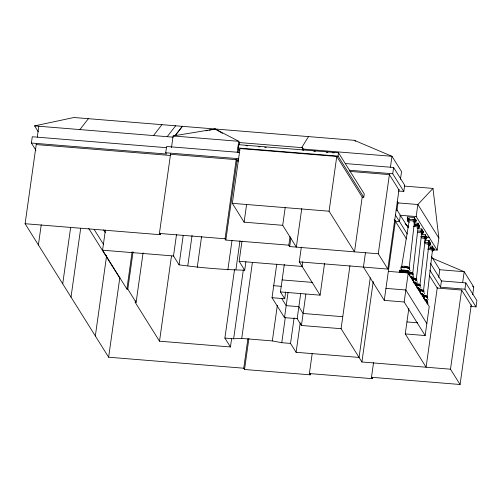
<?xml version="1.0" encoding="UTF-8"?>
<svg xmlns="http://www.w3.org/2000/svg" width="502" height="502" viewBox="0 0 502 502"><rect width="100%" height="100%" fill="white"/><g stroke="black" fill="none" stroke-linecap="round" stroke-linejoin="round"><path stroke-width="0.75" d="M407.649 217.604C407.662 215.49 406.915 219.82 407.505 218.615M410.109 270.49L410.034 271.067M413.704 276.232L413.529 277.079M417.281 282.268L417.281 281.691M420.871 288.01L420.877 287.439M424.466 293.758L424.466 293.181M428.08 299.211L427.999 299.788M414.652 217.498L414.439 219.543L414.652 217.498L407.574 216.92M409.186 267.434L414.501 221.338M412.776 273.182L418.003 227.852M416.283 279.696L421.598 233.593M419.967 284.672L425.194 239.341M423.475 291.179L428.79 245.083M427.152 296.155L432.379 250.824M35.937 150.299L31.4 143.039L32.279 136.764L166.614 147.695M310.399 373.281L310.18 374.831L244.543 369.491L243.746 368.217L108.633 357.217L25.1 223.723L36.301 144.03M37.28 137.071L38.798 126.234M38.397 244.97L41.22 224.852M62.719 283.837L70.656 227.356M71.02 297.102L80.696 228.247M135.408 300.78L135.189 302.323L136.111 302.399L127.809 289.133L126.893 289.058L102.571 250.191L105.395 230.073M95.336 335.97L106.65 255.512M108.633 357.217L119.834 277.531M126.893 289.058L132.108 251.922M127.809 289.133L133.043 251.872M136.111 302.399L143.07 252.882M31.4 143.039L166.513 154.032L165.716 152.759L166.595 146.484L239.611 152.426M25.1 223.723L160.213 234.716L159.416 233.443L170.617 153.75M171.483 147.563L173.115 135.954L215.189 129.001L238.751 141.3L239.755 142.894M160.213 234.716L160.433 233.166M231.648 338.455L230.449 346.964L159.51 341.191L171.471 256.089M176.553 234.302L173.51 255.964L179.07 264.855C200.85 267.792 222.75 269.668 244.706 270.195L245.905 261.686M179.07 264.855L183.205 235.457M187.83 265.564L192.065 235.394M197.255 267.353L201.603 236.411M301.332 247.166L299.267 261.868L387.845 269.072L378.276 253.78L289.692 246.57L288.826 245.183L225.85 240.056L225.053 238.783L236.254 159.09M237.233 152.131L238.751 141.3L173.115 135.954M239.793 150.619L238.143 147.983L238.607 144.676L338.53 152.809L364.251 193.904L363.787 197.211L362.199 197.079L336.773 156.448L240.019 148.573L232.326 203.335L244.11 222.173L282.701 225.31L296.343 247.109L301.765 208.543M225.85 240.056L237.051 160.37M238.136 152.633L238.682 148.761M239.222 144.896L239.548 142.574L302.524 147.695L303.396 149.088L303.177 150.638M227.87 269.844L231.999 240.445M230.449 346.964L224.89 338.078L234.566 269.216M235.953 269.48L239.975 240.853M244.11 222.173L246.601 204.433M244.706 270.195L239.147 261.304L241.97 241.186M224.89 338.078L233.643 338.787L243.319 269.932M233.643 338.787L241.726 338.423L252.38 262.602M243.746 368.217L247.881 338.812M244.543 369.491L248.892 338.543M373.557 362.588L371.486 377.291L460.07 384.494L450.495 369.202L361.917 361.992L341.084 328.703L301.438 325.478L297.178 318.67L284.502 317.634L272.028 297.705L276.759 264.065M282.701 225.31L285.199 207.571M241.726 338.423L272.341 340.914L277.342 305.323M272.028 297.705L284.709 298.74L280.449 291.932L284.308 264.472M288.826 245.183L290.018 236.668M302.198 150.016L302.524 147.695M289.692 246.57L290.89 238.061M284.709 298.74L285.657 291.988M284.502 317.634L288.035 292.497M272.341 340.914L281.766 342.703L285.356 317.17M370.263 277.744L359.062 357.43L296.086 352.304L290.526 343.418L294.116 317.885M302.769 261.787L302.116 266.43L239.147 261.304M297.178 318.67L300.711 293.526M296.086 352.304L300.221 322.905M301.438 325.478L305.843 294.153M362.199 197.079L354.5 251.841L329.074 211.21L336.773 156.448M363.787 197.211L338.066 156.109L338.53 152.809M280.449 291.932L320.094 295.157L324.556 263.437M310.18 374.831L309.383 373.557L312.213 353.439M341.084 328.703L349.944 265.683M365.506 252.387L363.435 267.089L384.268 300.378L404.16 301.997L425.156 335.543L405.258 333.924L408.848 308.391M361.917 361.992L373.224 281.534M378.276 253.78L389.47 174.087M390.449 167.128L391.974 156.298L354.28 140.322L73.926 117.512L34.582 125.895L38.252 131.762M398.456 191.011L403.796 191.444L392.727 173.761L393.612 167.486L345.439 163.564M309.383 373.557L372.358 378.677L372.578 377.134M387.845 269.072L399.046 189.386M400.458 179.327L401.544 171.59L391.974 156.298L303.258 149.075M384.268 300.378L395.513 220.353M396.881 210.633L397.967 202.896M400.351 215.276L399.473 221.558L395.394 221.225M403.796 191.444L404.675 185.169L393.612 167.486M400.006 270.71L400.094 270.076L408.088 270.722L409.55 273.057L409.463 273.69M409.281 222.26L407.787 221.451L407.994 219.374A3.627 0.948 7.9 0 1 409.262 218.885M407.957 220.259L407.994 219.374M401.173 270.415L401.393 268.865M414.062 221.47L414.319 219.656A3.627 0.948 7.9 0 0 412.788 219.167M413.654 222.775L414.282 222.668L414.451 221.457M414.282 222.668L414.715 222.505L415.167 220.466L414.319 219.656M408.088 270.722L407.994 271.362L409.764 274.763L408.27 271.833L399.41 271.111L399.435 271.507L408.164 272.222M414.715 222.505L415.167 220.466M404.16 301.997L408.239 272.981L388.347 271.362M433.27 249.795L437.16 250.109L416.171 216.563L417.865 204.515L432.981 188.413L404.192 186.073M418.668 226.835A3.627 0.954 8 0 0 417.833 226.019L417.915 225.398A3.627 0.954 8 0 0 417.225 225.134M418.473 227.055L418.712 225.95L417.915 225.398M410.228 276.351L411.678 276.47L411.59 277.104L413.359 280.511L411.866 277.581M418.756 226.207L418.505 228.027L417.25 228.517M413.052 279.432L413.146 278.798L411.678 276.47M422.264 232.577A3.627 0.954 8 0 0 421.429 231.767L421.504 231.14A3.627 0.954 8 0 0 419.979 230.656M421.473 234.158L421.9 233.988L422.351 231.955L421.504 231.14M413.096 282.036L415.273 282.212L415.185 282.846L416.955 286.253L415.461 283.323M421.9 233.988L422.351 231.955M415.662 284.201L415.963 282.042M416.647 285.18L416.735 284.54L415.273 282.212M424.849 238.701L425.1 236.888A3.627 0.954 8 0 0 422.653 236.229M416.691 287.778L418.869 287.953L418.781 288.594L420.783 291.681L418.863 288.575L417.325 288.474M425.1 236.888L425.947 237.697L425.69 239.517L425.068 239.9M420.243 290.922L420.331 290.288L418.869 287.953M428.438 244.449L428.695 242.629A3.627 0.948 7.9 0 0 428.005 242.366M421.009 293.582L422.464 293.701L422.37 294.335L424.378 297.429L422.452 294.316L420.921 294.216M428.658 245.647L429.285 245.258L429.543 243.439L428.695 242.629M423.839 296.663L423.926 296.029L422.464 293.701M432.034 250.191L432.291 248.371L433.088 248.929L432.962 250.398M424.604 299.324L426.054 299.443L425.966 300.083L427.974 303.17L427.547 302.449M426.543 300.711L426.744 299.274M427.428 302.411L427.522 301.771L426.054 299.443M425.156 335.543L429.229 306.527L408.239 272.981M437.16 250.109L438.855 238.061L432.981 188.413M437.292 287.527L426.091 367.213L405.258 333.924M438.704 277.468L439.79 269.731L431.35 256.233M470.581 306.427L476.015 306.866L464.952 289.183L440.549 287.2L441.427 280.919L430.365 263.236M450.495 369.202L461.589 290.288M462.675 282.551L464.199 271.72L432.191 258.16M464.952 289.183L465.837 282.908L441.427 280.919M460.07 384.494L471.265 304.808M472.683 294.749L473.769 287.012L464.199 271.72L439.332 269.693M476.015 306.866L476.9 300.591L465.837 282.908M409.13 221.206L401.556 266.92A3.847 1.01 8 0 1 402.347 266.537M407.762 273.032L407.856 272.636L399.768 271.977L399.774 272.385M411.358 278.779L411.452 278.378M414.947 284.521L415.041 284.119M418.542 290.263L418.637 289.867M422.138 296.011L422.232 295.609M418.863 288.575L420.55 291.995L420.676 291.649M422.646 294.812L424.14 297.742L424.272 297.391M416.415 286.849L416.528 286.479M420.005 292.597L420.118 292.227M423.6 298.339L423.713 297.968M427.196 304.08L427.309 303.71M407.95 272.611L408.076 272.241L399.567 271.551L399.63 271.933L407.95 272.611L409.475 275.033L408.076 272.241M414.376 218.634L414.633 218.006L415.932 220.064L415.763 221.238L414.376 218.634L415.593 220.573M417.971 224.375L418.229 223.748L419.521 225.812L419.358 226.986L417.971 224.375L419.189 226.314M421.567 230.123L421.824 229.489L423.117 231.554L423.029 233.261L423.28 231.234L422.954 232.727L421.567 230.123L422.784 232.062M425.156 235.865L425.414 235.237L426.713 237.295L426.625 239.008L426.869 236.975L426.549 238.469L425.156 235.865L426.374 237.804M301.721 147.594L308.51 136.6M429.969 243.545L428.752 241.613L428.752 242.416L429.028 240.471L428.846 242.152L430.139 244.217L429.969 243.545L430.49 242.805L430.183 244.731L430.289 243.056L429.009 240.979M433.565 249.293L434.061 248.465L433.816 250.492L433.885 248.797L432.605 246.72L432.347 247.354L433.734 249.958L432.442 247.894L430.314 247.724M79.918 129.579L88.377 118.679M153.499 135.565L161.958 124.665M167.191 136.676L175.65 125.782M418.241 223.239L418.034 225.285L418.279 223.258L413.999 222.894M421.837 228.981L421.63 231.027L421.875 229L417.595 228.636M425.47 234.741L425.219 236.775L425.47 234.741L421.191 234.384M432.617 246.212L432.41 248.258L432.655 246.231L428.375 245.867M425.947 237.697L425.319 238.086M421.73 232.338L422.157 232.175M432.253 251.389L432.881 251A3.627 0.948 8 0 0 427.76 249.387M206.008 130.821L207.539 130.52M209.07 130.213L215.189 129.001L222.493 133.337M34.582 125.895L173.165 137.165M245.949 145.718L247.505 145.844M258.43 146.728L259.992 146.86M264.673 147.237L266.236 147.368M313.832 151.24L315.388 151.366M326.313 152.257L327.875 152.382M332.556 152.765L334.112 152.89M238.143 147.983L338.066 156.109M165.716 152.759L238.732 158.701M170.542 154.283L238.506 159.862M36.226 144.563L170.554 155.494M238.532 161.029L236.975 160.904L236.178 159.623M349.216 170.222L392.727 173.761M349.863 171.408L389.395 174.621L398.971 189.919M397.634 202.871L417.865 204.515L438.855 238.061M399.83 215.232L416.171 216.563M232.326 203.335L329.074 211.21M409.519 218.772L407.398 218.602L408.333 219.907M416.647 224.802L414.526 224.632A3.627 0.954 8 0 1 416.384 224.915M422.42 236.178L424.541 236.348M425.627 236.982L429.517 237.302M424.78 240.125L429.028 240.471M159.416 233.443L225.053 238.783M401.575 267.528L404.662 267.779M402.717 270.54L405.798 270.791M408.076 271.337L399.887 270.672L399.303 271.08L408.346 271.814L408.076 271.337L410.002 274.45L409.576 273.728M409.03 273.59L411.339 273.778M102.571 250.191L173.849 256.001M410.14 276.985L411.671 277.085L413.598 280.198L413.171 279.47M413.73 282.733L415.267 282.827L417.193 285.939L416.767 285.218M414.024 283.178L415.537 283.304L415.267 282.827M416.986 285.136L418.53 285.262M417.576 288.945L419.126 289.045M282.137 279.928L312.451 282.394M385.956 288.38L405.848 289.999L426.838 323.545M421.172 294.687L422.722 294.793L422.452 294.316M273.715 285.707L281.176 286.316M424.767 300.434L426.317 300.535L426.047 300.058M342.772 316.706L303.126 313.474L298.866 306.666L286.184 305.636L281.616 298.326M406.946 321.926L417.658 322.799M281.766 342.703L290.526 343.418M417.827 226.019L417.131 225.762A3.627 0.954 8 0 0 414.439 225.254M421.416 231.767L420.726 231.504A3.627 0.954 8 0 0 418.034 230.995M427.911 242.993L428.608 243.25A3.627 0.954 8 0 1 429.448 244.066M354.28 140.322L355.573 141.181M472.476 286.159L473.769 287.012M405.114 223.697L408.553 226.854M471.19 305.341L461.62 290.049L437.217 288.06L429.455 275.661M397.151 201.591L398.048 203.021M396.254 208.725L408.176 227.776M395.375 215.007L407.291 234.051M429.888 270.17L440.549 287.2M394.17 219.267L406.507 238.983M299.267 261.868L320.094 295.157M371.486 377.291L372.358 378.677M103.682 229.922L105.332 232.558M94.175 229.489L103.688 244.687M135.189 302.323L159.51 341.191M88.741 228.498L119.758 278.064M411.671 277.085L411.941 277.562M400.678 270.402A4.474 1.173 8 0 1 406.344 270.421A4.474 1.173 8 0 1 409.03 272.291M400.935 268.024A4.349 1.142 8 0 1 405.698 267.466A4.349 1.142 8 0 1 409.437 269.373M407.743 221.194A3.627 0.948 8 0 1 411.59 220.817A3.627 0.948 8 0 1 414.909 222.273M407.913 220.001A3.627 0.954 8 0 1 413.541 220.014L414.232 220.278A3.627 0.954 8 0 1 415.072 221.093M400.866 268.325A4.474 1.18 8 0 1 405.585 267.541A4.474 1.18 8 0 1 409.406 269.624M401.261 267.277A4.349 1.142 8 0 1 405.842 266.399A4.349 1.142 8 0 1 409.18 268.532M404.901 266.493A3.847 1.01 8 0 1 406.852 266.826M407.706 267.077A3.847 1.01 8 0 1 408.396 267.359M408.879 267.654A3.847 1.01 8 0 1 409.117 267.942M414.094 219.989A2.654 0.69 8.2 0 1 414.426 220.19M409.933 276.163A4.474 1.173 8 0 1 412.625 278.033M409.845 273.308A4.349 1.142 8 0 1 413.033 275.115M413.384 226.415A3.627 0.948 8 0 1 418.505 228.021M409.996 272.241A4.349 1.142 8 0 1 413.297 273.766M409.18 273.289A4.474 1.18 8 0 1 413.002 275.366M415.976 225.222A2.654 0.703 8 0 1 416.635 225.36M418.022 225.925A2.654 0.703 8 0 1 418.191 226.126M410.448 272.567A3.847 1.01 8 0 1 411.301 272.818M411.991 273.101A3.847 1.01 8 0 1 412.468 273.395M413.529 281.911A4.474 1.173 8 0 1 415.694 283.981M413.441 279.049A4.349 1.142 8 0 1 416.742 280.574M417.871 232.2A3.627 0.948 8 0 1 422.1 233.763M416.371 280.022A4.349 1.142 8 0 1 415.706 280.179M413.585 277.989A4.349 1.142 8 0 1 416.892 279.507M412.769 279.03A4.474 1.18 8 0 1 416.836 280.844M416.064 279.137A3.847 1.01 8 0 1 415.493 280.072M413.09 278.114A3.847 1.01 8 0 1 414.043 278.315M414.897 278.56A3.847 1.01 8 0 1 415.587 278.842M421.285 231.472A2.654 0.69 8.2 0 1 421.617 231.679M417.124 287.652A4.474 1.173 8 0 1 419.283 289.729M417.036 284.797A4.349 1.142 8 0 1 420.337 286.316A4.474 1.18 8 0 0 416.365 284.772M421.46 237.942A3.627 0.948 8 0 1 425.696 239.504M420.732 236.706A3.627 0.954 8 0 1 424.322 237.245L425.012 237.509A3.627 0.954 8 0 1 425.859 238.325M417.181 283.73A4.349 1.142 8 0 1 420.369 285.538M419.603 285.657A3.847 1.01 8 0 1 419.088 285.82M417.639 284.057A3.847 1.01 8 0 1 418.486 284.308M420.72 293.394A4.474 1.173 8 0 1 422.879 295.471M420.626 290.539A4.349 1.142 8 0 1 423.933 292.064M425.056 243.69A3.627 0.948 8 0 1 429.285 245.252M424.328 242.447A3.627 0.954 8 0 1 427.917 242.993M419.659 289.296A4.349 1.142 8 0 1 423.964 291.279M424.422 241.826A3.627 0.948 7.9 0 1 425.313 241.864M419.961 290.52A4.474 1.18 8 0 1 424.027 292.327M420.274 289.604A3.847 1.01 8 0 1 421.228 289.798M428.47 242.962A2.654 0.69 8.2 0 1 428.802 243.163M426.204 299.738A4.474 1.173 8 0 1 427.001 301.005M424.315 299.142A4.474 1.173 8 0 1 425.345 299.418M424.221 296.28A4.349 1.142 8 0 1 427.346 297.485M427.522 297.805A4.349 1.142 8 0 1 427.409 298.088M427.917 248.189A3.627 0.954 8 0 1 431.513 248.735L432.203 248.998A3.627 0.954 8 0 1 433.044 249.808M423.249 295.038A4.349 1.142 8 0 1 427.553 297.021M429.837 247.712A3.627 0.954 8 0 1 432.297 248.371M423.556 296.262A4.474 1.18 8 0 1 427.378 298.345M424.824 295.546A3.847 1.01 8 0 1 425.677 295.791M426.367 296.073A3.847 1.01 8 0 1 426.844 296.368M415.769 221.087C416.051 223.158 416.252 217.454 415.769 221.087M419.365 226.829C419.641 228.893 419.854 223.233 419.365 226.829M426.242 300.554L427.735 303.484L426.242 300.554M411.671 277.989L413.064 280.781L411.671 277.989M415.267 283.73L416.66 286.523L415.267 283.73M418.856 289.472L420.256 292.264L418.856 289.472M422.452 295.22L423.851 298.012L422.452 295.22M426.047 300.962L427.44 303.754L426.047 300.962M182.37 126.328L174.853 136.023L182.37 126.335"/></g></svg>
